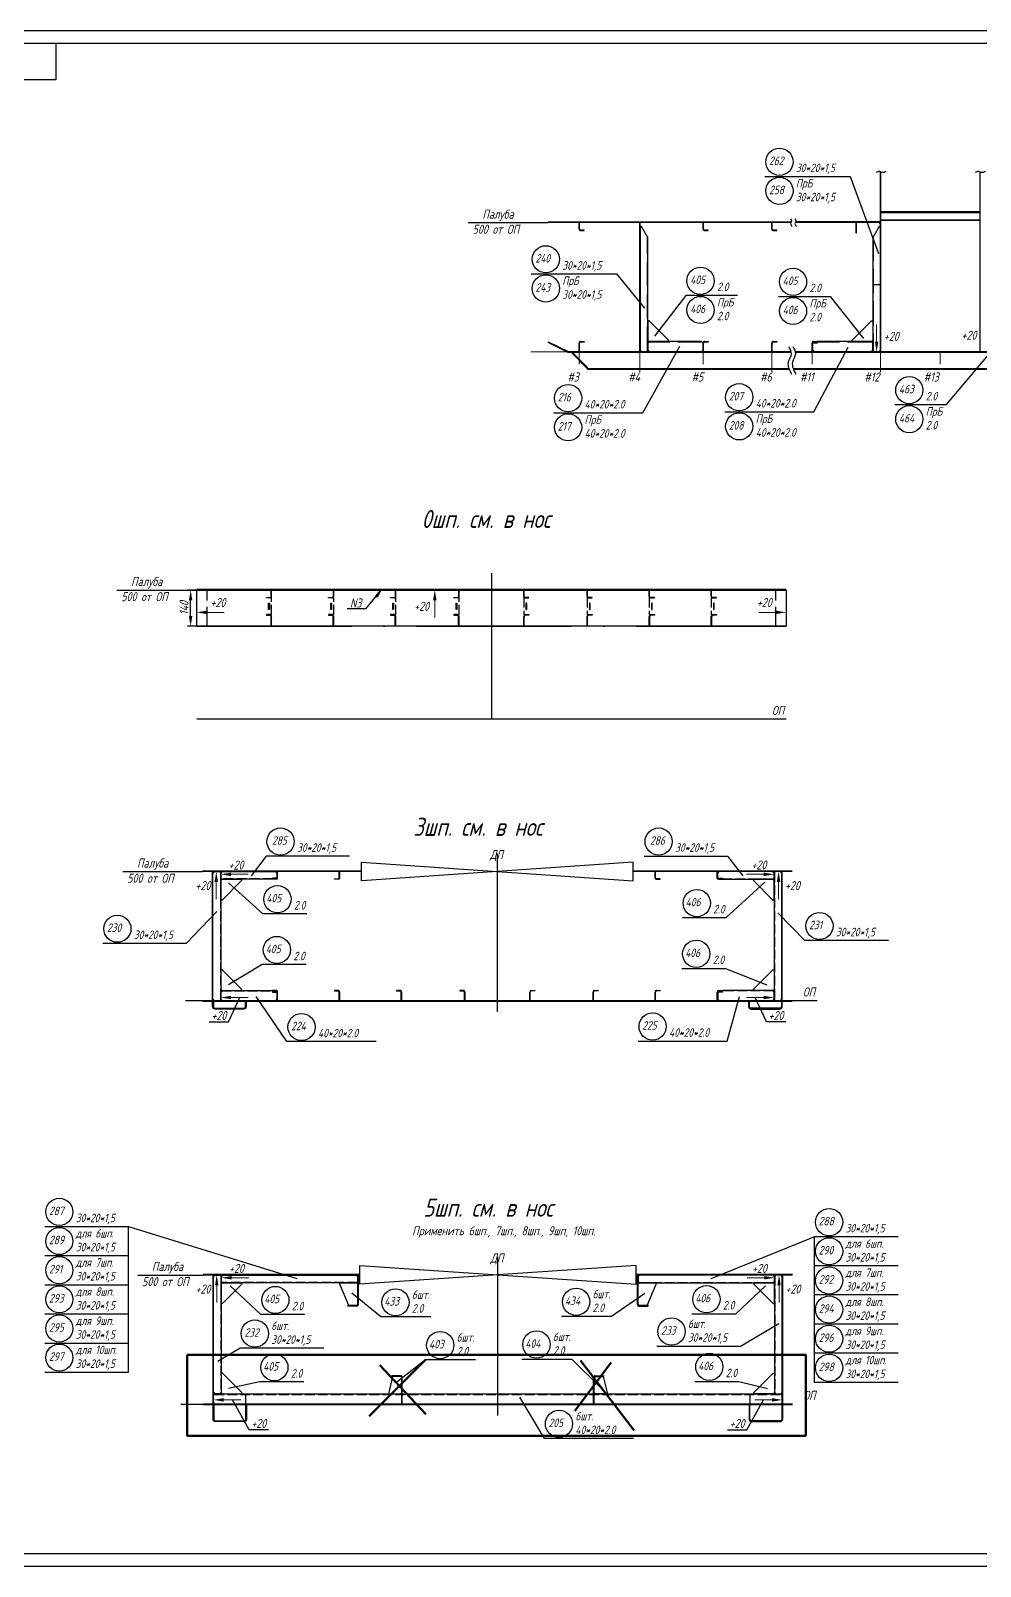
# Model space of a CAD drawing. Header units: millimetres. Extents: x 76485 to 135355, y 8208 to 18817.
# Drawn here: x 102518 to 106190, y 12764 to 18704 of the extents above; entities that cross this region are included whole.
import ezdxf
from ezdxf.enums import TextEntityAlignment as Align

# ---------------------------------------------------------------- set-up
doc = ezdxf.new("R2010")
doc.units = ezdxf.units.MM
doc.header["$PDSIZE"] = -1
for name, pattern in [('Dashed', [10, 7.5, -2.5]), ('Dashed_dotted', [34, 24, -5, 0, -5]), ('Short_dashed', [5, 3.75, -1.25])]:
    doc.linetypes.add(name, pattern=pattern)
doc.layers.add('-1', color=7, linetype='Continuous')
doc.styles.get("Standard").update_dxf_attribs({"font": 'ГОСТ тип А наклонный.ttf'})
doc.styles.add('ГОСТ', font='ГОСТ тип А.ttf', dxfattribs={"oblique": 15})
doc.dimstyles.new('dim10', dxfattribs={"dimscale": 0.4, "dimtxt": 87.5, "dimasz": 100, "dimexe": 30, "dimexo": 0, "dimgap": 20, "dimtad": 1, "dimdec": 0, "dimdsep": 46, "dimtxsty": 'Standard', "dimcen": 5, "dimadec": 0, "dimazin": 0, "dimtfac": 1, "dimtdec": 0, "dimtmove": 0, "dimatfit": 3, "dimfxl": 1, "dimtolj": 1, "dimtzin": 0, "dimarcsym": 0})
doc.dimstyles.get("Standard").update_dxf_attribs({"dimtxt": 0.18, "dimasz": 0.18, "dimexe": 0.18, "dimexo": 0.0625, "dimgap": 0.09, "dimtad": 0, "dimtih": 1, "dimtoh": 1, "dimdec": 4, "dimzin": 0, "dimdsep": 46, "dimtxsty": 'Standard', "dimcen": 0.09, "dimadec": 0, "dimazin": 0, "dimtfac": 1, "dimtdec": 4, "dimtofl": 0, "dimtmove": 0, "dimatfit": 3, "dimfxl": 1, "dimtolj": 1, "dimtzin": 0, "dimarcsym": 0})

# ---------------------------------------------------------------- blocks, each defined once
blk = doc.blocks.new('A$C128E1BCE')
at = {"linetype": 'Continuous', "lineweight": 9}
blk.add_line((40, 0), (106.5, 0), dxfattribs=at)
at = {"linetype": 'Continuous'}
blk.add_solid([(40, 6.7), (40, -6.7), (0, 0)], dxfattribs=at)
blk = doc.blocks.new('A$C65DE2539')
at = {"color": 7}
for points in [[(0, 0), (8410, 0), (8410, 5940), (0, 5940)], [(200, 50), (8360, 50), (8360, 5890), (200, 5890)]]:
    blk.add_lwpolyline(points, close=True, dxfattribs=at)
blk.add_lwpolyline([(900, 5890), (900, 5750), (200, 5750)], dxfattribs=at)
blk = doc.blocks.new('_weld')
at = {"color": 0, "linetype": 'ByBlock'}
for p, q in [((-1.5, 0), (-1.5, 0)), ((-1.5, -0.05), (-1.45, 0)), ((-1.5, -0.09), (-1.41, 0)), ((-1.5, -0.14), (-1.36, 0)), ((-1.5, -0.18), (-1.32, 0)), ((-1.5, -0.22), (-1.28, 0)), ((-1.5, -0.27), (-1.23, 0)), ((-1.43, -0.29), (-1.14, 0)), ((-1.37, -0.27), (-1.1, 0)), ((-1.31, -0.26), (-1.05, 0)), ((-1.26, -0.25), (-1.01, 0)), ((-1.2, -0.24), (-0.96, 0)), ((-1.14, -0.23), (-0.92, 0)), ((-1.09, -0.22), (-0.87, 0)), ((-1.03, -0.21), (-0.83, 0)), ((-0.92, -0.18), (-0.74, 0)), ((-0.86, -0.17), (-0.69, 0)), ((-0.81, -0.16), (-0.65, 0)), ((-0.67, -0.13), (-0.81, 0)), ((-0.63, -0.13), (-0.76, 0)), ((-0.75, -0.15), (-0.6, 0)), ((-0.7, -0.14), (-0.56, 0)), ((-0.64, -0.13), (-0.51, 0)), ((-0.58, -0.12), (-0.47, 0)), ((-0.53, -0.11), (-0.42, 0)), ((-0.41, -0.08), (-0.49, 0)), ((-0.37, -0.07), (-0.45, 0)), ((-0.33, -0.07), (-0.4, 0)), ((-0.36, -0.07), (-0.29, 0)), ((-0.3, -0.06), (-0.24, 0)), ((-0.25, -0.05), (-0.2, 0)), ((-0.19, -0.04), (-0.15, 0)), ((-0.15, -0.03), (-0.18, 0)), ((-0.13, -0.03), (-0.11, 0)), ((-0.11, -0.02), (-0.13, 0)), ((-0.07, -0.01), (-0.09, 0)), ((-0.08, -0.02), (-0.06, 0)), ((-0.04, -0.01), (-0.04, 0)), ((-0.02, 0), (-0.02, 0)), ((-1.27, -0.25), (-1.5, -0.02)), ((-1.31, -0.26), (-1.5, -0.07)), ((-1.34, -0.27), (-1.5, -0.11)), ((-1.38, -0.28), (-1.5, -0.16)), ((-1.42, -0.28), (-1.5, -0.2)), ((-1.46, -0.29), (-1.5, -0.25)), ((-1.49, -0.3), (-1.5, -0.29)), ((-1.48, -0.3), (-1.19, 0)), ((-1.23, -0.25), (-1.48, 0)), ((-1.2, -0.24), (-1.43, 0)), ((-1.16, -0.23), (-1.39, 0)), ((-1.12, -0.22), (-1.34, 0)), ((-1.08, -0.22), (-1.3, 0)), ((-1.05, -0.21), (-1.25, 0)), ((-1.01, -0.2), (-1.21, 0)), ((-0.97, -0.19), (-1.16, 0)), ((-0.93, -0.19), (-1.12, 0)), ((-0.9, -0.18), (-1.07, 0)), ((-0.86, -0.17), (-1.03, 0)), ((-0.82, -0.16), (-0.99, 0)), ((-0.98, -0.2), (-0.78, 0)), ((-0.78, -0.16), (-0.94, 0)), ((-0.75, -0.15), (-0.9, 0)), ((-0.71, -0.14), (-0.85, 0)), ((-0.6, -0.12), (-0.72, 0)), ((-0.56, -0.11), (-0.67, 0)), ((-0.52, -0.1), (-0.63, 0)), ((-0.48, -0.1), (-0.58, 0)), ((-0.45, -0.09), (-0.54, 0)), ((-0.47, -0.09), (-0.38, 0)), ((-0.42, -0.08), (-0.33, 0)), ((-0.3, -0.06), (-0.36, 0)), ((-0.26, -0.05), (-0.31, 0)), ((-0.22, -0.04), (-0.27, 0)), ((-0.18, -0.04), (-0.22, 0))]:
    blk.add_line(p, q, dxfattribs=at)
at = {"color": 0, "linetype": 'ByBlock', "flags": 128}
blk.add_lwpolyline([(-1.5, 0), (0, 0), (-1.5, -0.3)], close=True, dxfattribs=at)
blk = doc.blocks.new('*D158')
at = {"color": 0, "lineweight": -2}
for p, q in [((103159.7, 16540.8), (103124.3, 16540.8)), ((103136.3, 16440.8), (103136.3, 16500.8)), ((103159.7, 16400.8), (103124.3, 16400.8))]:
    blk.add_line(p, q, dxfattribs=at)
at = {"color": 0}
for points in [[(103143, 16500.8), (103129.6, 16500.8), (103136.3, 16540.8)], [(103129.6, 16440.8), (103143, 16440.8), (103136.3, 16400.8)]]:
    blk.add_solid(points, dxfattribs=at)
at = {"layer": 'Defpoints', "color": 0}
for p in [(103136.3, 16540.8), (103159.7, 16540.8), (103159.7, 16400.8)]:
    blk.add_point(p, dxfattribs=at)
at = {"color": 0, "ltscale": 0.4, "insert": (103110.8, 16470.8), "char_height": 35, "attachment_point": 5, "rotation": 90}
blk.add_mtext('\\A1;140', dxfattribs=at)

msp = doc.modelspace()

# ---------------------------------------------------------------- linework, layer by layer
at = {"layer": '-1', "color": 1, "lineweight": 0}
for p, q in [((104451.5, 17462), (105457.9, 17462)), ((104638.3, 17462), (104638.3, 17415.1)), ((104873.3, 17462), (104873.3, 17383.9)), ((105118.3, 17462), (105118.3, 17415.1)), ((105383.3, 17462), (105383.3, 17383.9)), ((105474.5, 17462), (107334.2, 17462)), ((105539.3, 17462), (105539.3, 17415.1)), ((105804.3, 17462), (105804.3, 17383.9)), ((106034.3, 17462), (106034.3, 17415.1))]:
    msp.add_line(p, q, dxfattribs=at)
at = {"color": 3, "ltscale": 25}
for p, q in [((105804.3, 17462), (105804.3, 18159.1)), ((105805.8, 17462), (105805.8, 18159.1)), ((106189.3, 17462), (106189.3, 18159.1)), ((105457.6, 17962), (104518.5, 17962)), ((104638.3, 17936.4), (104638.3, 17962)), ((104639.8, 17936.4), (104639.8, 17962)), ((104873.3, 17462), (104873.3, 17962)), ((104874.8, 17462), (104874.8, 17962)), ((104874.8, 17947), (104874.8, 17462)), ((105118.3, 17936.4), (105118.3, 17962)), ((105119.8, 17936.4), (105119.8, 17962)), ((105383.3, 17936.4), (105383.3, 17962)), ((105384.8, 17936.4), (105384.8, 17962)), ((105804.3, 17962), (105474.5, 17962)), ((105804.3, 17965), (105778.8, 17965)), ((105804.3, 17848), (105804.3, 17962)), ((105804.3, 17462), (105804.3, 17947)), ((104518.1, 17499.6), (104597.4, 17460.2)), ((104518.9, 17501.4), (104598.3, 17462)), ((104638.3, 17462), (104638.3, 17496)), ((104640.3, 17462), (104640.3, 17496)), ((104904.8, 17496), (104904.8, 17462)), ((105118.3, 17462), (105118.3, 17496)), ((105118.3, 17462), (105118.3, 17496)), ((105120.3, 17462), (105120.3, 17496)), ((105383.3, 17462), (105383.3, 17496)), ((105385.3, 17462), (105385.3, 17496)), ((105539.3, 17462), (105539.3, 17496)), ((105541.3, 17462), (105541.3, 17496)), ((105541.3, 17496), (105541.3, 17462)), ((105559.3, 17496), (105541.3, 17496)), ((105774.3, 17462), (105774.3, 17496)), ((105457.9, 17462), (104598.3, 17462)), ((105458.3, 17460), (104598.3, 17460)), ((104874.8, 17462), (104900.3, 17462)), ((104904.8, 17462), (105118.3, 17462)), ((107334.2, 17462), (105474.5, 17462)), ((107333.4, 17460), (105474.9, 17460)), ((105541.3, 17462), (105774.3, 17462)), ((105778.8, 17462), (105804.3, 17462)), ((105439.7, 16542.3), (103159.7, 16542.3)), ((103159.7, 16400.8), (103159.7, 16540.8)), ((103159.7, 16540.8), (105439.7, 16540.8)), ((105439.7, 16540.8), (103159.7, 16540.8)), ((105439.7, 16540.8), (105439.7, 16400.8)), ((105439.7, 16400.8), (103159.7, 16400.8))]:
    msp.add_line(p, q, dxfattribs=at)
at = {"color": 3, "linetype": 'Short_dashed', "ltscale": 25}
for p, q in [((104903.4, 17465), (104903.4, 17908.4)), ((105775.7, 17908.4), (105775.7, 17465)), ((105114.3, 17500), (104908.9, 17500)), ((105770.2, 17500), (105559.3, 17500))]:
    msp.add_line(p, q, dxfattribs=at)
at = {"color": 3, "linetype": 'Dashed_dotted', "ltscale": 25}
for p, q in [((105778.8, 17722), (105804.3, 17722)), ((105439.7, 16540.8), (103159.7, 16540.8)), ((103159.7, 16400.8), (105439.7, 16400.8))]:
    msp.add_line(p, q, dxfattribs=at)
at = {"color": 8, "linetype": 'Dashed_dotted', "ltscale": 25}
msp.add_line((104673.3, 17395), (104610.4, 17457.9), dxfattribs=at)
at = {"color": 8, "ltscale": 25}
for p, q in [((104670.4, 17397.9), (104610.4, 17457.9)), ((104610.4, 17457.9), (104670.3, 17398)), ((104610.4, 17457.9), (104670.3, 17398)), ((104672.5, 17400), (104612.6, 17460)), ((104670.3, 17398), (105449.7, 17398)), ((104670.3, 17395), (105450.9, 17395)), ((105466.3, 17398), (107304.6, 17398)), ((105467.5, 17395), (107306.2, 17395))]:
    msp.add_line(p, q, dxfattribs=at)
at = {"color": 1, "ltscale": 25}
for p, q in [((104299.7, 16606.2), (104299.7, 16040.8)), ((105439.7, 16040.8), (103159.7, 16040.8))]:
    msp.add_line(p, q, dxfattribs=at)
at = {"color": 6, "linetype": 'Dashed', "ltscale": 10}
for p, q in [((103199.7, 16400.8), (103199.7, 16540.8)), ((105399.7, 16400.8), (105399.7, 16540.8))]:
    msp.add_line(p, q, dxfattribs=at)
at = {"color": 5, "ltscale": 10}
for p, q in [((103448.2, 16515.2), (103448.2, 16540.8)), ((103449.7, 16515.2), (103449.7, 16540.8)), ((103688.2, 16515.2), (103688.2, 16540.8)), ((103689.7, 16515.2), (103689.7, 16540.8)), ((103928.2, 16515.2), (103928.2, 16540.8)), ((103929.7, 16515.2), (103929.7, 16540.8)), ((104173.2, 16515.2), (104173.2, 16540.8)), ((104174.7, 16515.2), (104174.7, 16540.8)), ((104424.7, 16515.2), (104424.7, 16540.8)), ((104426.2, 16515.2), (104426.2, 16540.8)), ((104669.7, 16515.2), (104669.7, 16540.8)), ((104671.2, 16515.2), (104671.2, 16540.8)), ((104909.7, 16515.2), (104909.7, 16540.8)), ((104911.2, 16515.2), (104911.2, 16540.8)), ((105149.7, 16515.2), (105149.7, 16540.8)), ((105151.2, 16515.2), (105151.2, 16540.8)), ((103447.7, 16400.8), (103447.7, 16438.8)), ((103449.7, 16400.8), (103449.7, 16438.8)), ((103687.7, 16400.8), (103687.7, 16438.8)), ((103689.7, 16400.8), (103689.7, 16438.8)), ((103927.7, 16400.8), (103927.7, 16438.8)), ((103929.7, 16400.8), (103929.7, 16438.8)), ((104172.7, 16400.8), (104172.7, 16438.8)), ((104174.7, 16400.8), (104174.7, 16438.8)), ((104424.7, 16400.8), (104424.7, 16438.8)), ((104426.7, 16400.8), (104426.7, 16438.8)), ((104669.7, 16400.8), (104669.7, 16438.8)), ((104671.7, 16400.8), (104671.7, 16438.8)), ((104909.7, 16400.8), (104909.7, 16438.8)), ((104911.7, 16400.8), (104911.7, 16438.8)), ((105149.7, 16400.8), (105149.7, 16438.8)), ((105151.7, 16400.8), (105151.7, 16438.8))]:
    msp.add_line(p, q, dxfattribs=at)
at = {"color": 2, "linetype": 'Dashed', "ltscale": 10}
for p, q in [((103438.1, 16465.6), (103438.1, 16490.6)), ((103438.1, 16490.6), (103441.3, 16490.6)), ((103441.3, 16465.6), (103438.1, 16465.6)), ((103441.3, 16490.6), (103441.3, 16465.6)), ((103678.1, 16465.6), (103678.1, 16490.6)), ((103678.1, 16490.6), (103681.3, 16490.6)), ((103681.3, 16465.6), (103678.1, 16465.6)), ((103681.3, 16490.6), (103681.3, 16465.6)), ((103918.1, 16465.6), (103918.1, 16490.6)), ((103918.1, 16490.6), (103921.3, 16490.6)), ((103921.3, 16465.6), (103918.1, 16465.6)), ((103921.3, 16490.6), (103921.3, 16465.6)), ((104163.1, 16465.6), (104163.1, 16490.6)), ((104163.1, 16490.6), (104166.3, 16490.6)), ((104166.3, 16465.6), (104163.1, 16465.6)), ((104166.3, 16490.6), (104166.3, 16465.6)), ((104436.3, 16490.6), (104433.2, 16490.6)), ((104433.2, 16490.6), (104433.2, 16465.6)), ((104433.2, 16465.6), (104436.3, 16465.6)), ((104436.3, 16465.6), (104436.3, 16490.6)), ((104681.3, 16490.6), (104678.2, 16490.6)), ((104678.2, 16490.6), (104678.2, 16465.6)), ((104678.2, 16465.6), (104681.3, 16465.6)), ((104681.3, 16465.6), (104681.3, 16490.6)), ((104921.3, 16490.6), (104918.2, 16490.6)), ((104918.2, 16490.6), (104918.2, 16465.6)), ((104918.2, 16465.6), (104921.3, 16465.6)), ((104921.3, 16465.6), (104921.3, 16490.6)), ((105161.3, 16490.6), (105158.2, 16490.6)), ((105158.2, 16490.6), (105158.2, 16465.6)), ((105158.2, 16465.6), (105161.3, 16465.6)), ((105161.3, 16465.6), (105161.3, 16490.6))]:
    msp.add_line(p, q, dxfattribs=at)
at = {"color": 2, "linetype": 'Dashed', "ltscale": 5}
for p, q in [((103449.7, 16445.4), (103449.7, 16510.8)), ((103689.7, 16445.4), (103689.7, 16510.8)), ((103929.7, 16445.4), (103929.7, 16510.8)), ((104174.7, 16445.4), (104174.7, 16510.8)), ((104424.7, 16510.8), (104424.7, 16445.4)), ((104669.7, 16510.8), (104669.7, 16445.4)), ((104909.7, 16510.8), (104909.7, 16445.4)), ((105149.7, 16510.8), (105149.7, 16445.4))]:
    msp.add_line(p, q, dxfattribs=at)
at = {"color": 1, "ltscale": 10}
for p, q in [((104322.7, 14908.5), (104322.7, 15521.7)), ((105559.4, 14951.7), (103116.3, 14951.7)), ((104324.5, 13347.9), (104324.5, 13961.1))]:
    msp.add_line(p, q, dxfattribs=at)
at = {"color": 3, "ltscale": 10}
for p, q in [((103797.7, 15453.2), (103182.7, 15453.2)), ((103797.7, 15451.7), (103182.7, 15451.7)), ((103221.2, 14951.7), (103221.2, 15451.7)), ((103222.7, 14951.7), (103222.7, 15451.7)), ((103222.7, 15451.7), (103248.2, 15451.7)), ((103222.7, 14951.7), (103222.7, 15451.7)), ((103252.7, 15451.7), (103471.2, 15451.7)), ((103252.7, 15426.2), (103252.7, 15451.7)), ((103471.2, 15426.2), (103471.2, 15451.7)), ((103471.2, 15451.7), (103471.2, 15426.2)), ((103472.7, 15426.2), (103472.7, 15451.7)), ((103711.2, 15426.2), (103711.2, 15451.7)), ((103712.7, 15426.2), (103712.7, 15451.7)), ((105462.7, 15453.2), (104847.7, 15453.2)), ((105462.7, 15451.7), (104847.7, 15451.7)), ((104932.7, 15426.2), (104932.7, 15451.7)), ((104934.2, 15426.2), (104934.2, 15451.7)), ((105172.7, 15426.2), (105172.7, 15451.7)), ((105174.2, 15426.2), (105174.2, 15451.7)), ((105392.7, 15451.7), (105174.2, 15451.7)), ((105174.2, 15451.7), (105174.2, 15426.2)), ((105392.7, 15426.2), (105392.7, 15451.7)), ((105422.7, 15451.7), (105397.2, 15451.7)), ((105422.7, 14951.7), (105422.7, 15451.7)), ((105422.7, 14951.7), (105422.7, 15451.7)), ((105424.2, 14951.7), (105424.2, 15451.7)), ((103471.2, 15426.2), (103452.7, 15426.2)), ((105174.2, 15426.2), (105192.7, 15426.2)), ((103252.7, 14951.7), (103252.7, 14985.7)), ((103452.7, 14985.7), (103470.7, 14985.7)), ((103470.7, 14951.7), (103470.7, 14985.8)), ((103470.7, 14985.7), (103470.7, 14951.7)), ((103472.7, 14951.7), (103472.7, 14985.8)), ((103710.7, 14951.7), (103710.7, 14985.8)), ((103712.7, 14951.7), (103712.7, 14985.8)), ((103950.7, 14951.7), (103950.7, 14985.8)), ((103952.7, 14951.7), (103952.7, 14985.8)), ((104195.7, 14951.7), (104195.7, 14985.8)), ((104197.7, 14951.7), (104197.7, 14985.8)), ((104447.7, 14951.7), (104447.7, 14985.8)), ((104449.7, 14951.7), (104449.7, 14985.8)), ((104692.7, 14951.7), (104692.7, 14985.8)), ((104694.7, 14951.7), (104694.7, 14985.8)), ((104932.7, 14951.7), (104932.7, 14985.8)), ((104934.7, 14951.7), (104934.7, 14985.8)), ((105172.7, 14951.7), (105172.7, 14985.8)), ((105174.7, 14951.7), (105174.7, 14985.8)), ((105192.7, 14985.7), (105174.7, 14985.7)), ((105174.7, 14985.7), (105174.7, 14951.7)), ((105392.7, 14951.7), (105392.7, 14985.7)), ((105462.7, 14951.7), (103182.7, 14951.7)), ((105462.7, 14949.7), (103182.7, 14949.7)), ((103248.2, 14951.7), (103222.7, 14951.7)), ((103470.7, 14951.7), (103252.7, 14951.7)), ((105174.7, 14951.7), (105392.7, 14951.7)), ((105397.2, 14951.7), (105422.7, 14951.7)), ((103790.2, 13892.6), (103184.5, 13892.6)), ((103790.2, 13891.1), (103184.5, 13891.1)), ((103223, 13391.1), (103223, 13891.1)), ((103224.5, 13891.1), (103250, 13891.1)), ((103224.5, 13431.1), (103224.5, 13891.1)), ((103224.5, 13391.1), (103224.5, 13891.1)), ((103254.5, 13891.1), (103782.5, 13891.1)), ((103254.5, 13865.6), (103254.5, 13891.1)), ((103782.5, 13891.1), (103782.5, 13865.6)), ((103783, 13777), (103783, 13891.1)), ((103785.1, 13777), (103785.1, 13891.1)), ((105464.5, 13892.6), (104858.9, 13892.6)), ((105464.5, 13891.1), (104858.9, 13891.1)), ((104864, 13777), (104864, 13891.1)), ((104866.1, 13777), (104866.1, 13891.1)), ((105394.5, 13891.1), (104866.6, 13891.1)), ((104866.6, 13891.1), (104866.6, 13865.6)), ((105394.5, 13865.6), (105394.5, 13891.1)), ((105424.5, 13891.1), (105399, 13891.1)), ((105424.5, 13431.1), (105424.5, 13891.1)), ((105424.5, 13391.1), (105424.5, 13891.1)), ((105426, 13391.1), (105426, 13891.1)), ((103952.5, 13391.1), (103952.5, 13495.2)), ((103954.5, 13391.1), (103954.5, 13495.2)), ((104694.5, 13391.1), (104694.5, 13495.2)), ((104696.5, 13391.1), (104696.5, 13495.2)), ((103250, 13431.1), (103224.5, 13431.1)), ((103224.5, 13391.1), (103224.5, 13425.1)), ((103349.5, 13391.1), (103349.5, 13425.1)), ((105299.5, 13425.1), (105299.5, 13391.1)), ((105399, 13431.1), (105424.5, 13431.1)), ((105424.5, 13425.1), (105424.5, 13391.1)), ((105464.5, 13391.1), (103184.5, 13391.1)), ((105464.5, 13389.1), (103184.5, 13389.1)), ((105424.5, 13391.1), (103224.5, 13391.1))]:
    msp.add_line(p, q, dxfattribs=at)
at = {"color": 3, "linetype": 'Short_dashed', "ltscale": 10}
for p, q in [((103251.3, 15448.7), (103251.3, 14954.8)), ((105394.2, 15448.7), (105394.2, 14954.8)), ((103452.7, 15423.2), (103255.8, 15423.2)), ((105192.7, 15423.2), (105389.7, 15423.2)), ((103256.8, 14989.8), (103452.7, 14989.8)), ((105388.6, 14989.8), (105192.7, 14989.8)), ((103253.1, 13888.1), (103253.1, 13434.2)), ((103779.4, 13862.6), (103257.6, 13862.6)), ((104869.7, 13862.6), (105391.5, 13862.6)), ((105396, 13888.1), (105396, 13434.2))]:
    msp.add_line(p, q, dxfattribs=at)
at = {"color": 2, "lineweight": 100, "ltscale": 100}
for p, q in [((103826.8, 13344.8), (104045.1, 13563.5)), ((104622.3, 13366.3), (104763, 13552.6)), ((104644.4, 13560.4), (104851.6, 13289.4)), ((103867.7, 13542), (104045.7, 13352.6))]:
    msp.add_line(p, q, dxfattribs=at)
at = {"color": 1, "linetype": 'Short_dashed', "ltscale": 10}
msp.add_line((103228.6, 13429.2), (105420.5, 13429.2), dxfattribs=at)
at = {"color": 1, "linetype": 'Dashed_dotted', "ltscale": 25}
msp.add_line((103097.9, 13391.1), (105562.9, 13391.1), dxfattribs=at)
at = {"color": 1, "ltscale": 25}
for points in [[(105357, 18140.9), (105687, 18140.9), (105796.8, 17842.3)], [(105709.3, 17962), (105709.3, 17922), (105711.3, 17922), (105711.3, 17962)], [(104453.7, 17763.7), (104783.7, 17763.7), (104891.9, 17631)], [(105251.6, 17680.4), (105051.8, 17680.4), (104930.1, 17522.6)], [(105409.5, 17676.6), (105609.3, 17676.6), (105739, 17514.3)], [(104539.7, 17226.5), (104884.8, 17226.5), (105028.5, 17483.6)], [(105124.3, 17502), (105138.3, 17502), (105138.3, 17500), (105124.3, 17500)], [(105201.6, 17230.3), (105546.7, 17230.3), (105679, 17480.2)], [(105389.3, 17502), (105403.3, 17502), (105403.3, 17500), (105389.3, 17500)], [(105545.3, 17502), (105559.2, 17502), (105559.2, 17500), (105545.3, 17500)], [(105859.1, 17257.9), (106058.9, 17257.9), (106243.4, 17476.7)], [(102796.7, 15174.2), (103119.9, 15174.2), (103237.2, 15296.8)], [(102572.3, 14078.8), (102895.5, 14078.8), (103546.7, 13878.1)], [(102572.3, 13966.1), (102895.5, 13966.1), (102895.5, 14078.8)], [(105872.1, 14039.3), (105548.9, 14039.3), (105147.5, 13876.9)], [(105872.1, 13926.5), (105548.9, 13926.5), (105548.9, 14039.3)], [(102572.3, 13853.4), (102895.5, 13853.4), (102895.5, 13966.1)], [(105872.1, 13813.8), (105548.9, 13813.8), (105548.9, 13926.5)], [(102572.3, 13740.7), (102895.5, 13740.7), (102895.5, 13853.4)], [(105872.1, 13701.1), (105548.9, 13701.1), (105548.9, 13813.8)], [(102572.3, 13628), (102895.5, 13628), (102895.5, 13740.7)], [(105872.1, 13588.4), (105548.9, 13588.4), (105548.9, 13701.1)], [(102572.3, 13515.2), (102895.5, 13515.2), (102895.5, 13628)], [(105872.1, 13475.7), (105548.9, 13475.7), (105548.9, 13588.4)]]:
    msp.add_lwpolyline(points, dxfattribs=at)
at = {"color": 3, "ltscale": 25}
for points in [[(106189.3, 18003.2), (105805.3, 18003.2), (105805.3, 18001), (106189.3, 18001)], [(105458.3, 17963.5), (104518.5, 17963.5)], [(104900.3, 17911.5), (104879.8, 17947), (104874.8, 17947)], [(105804.3, 17965), (105475.7, 17965)], [(105804.3, 17947), (105799.3, 17947), (105778.8, 17911.5)], [(106189.3, 17970.7), (105805.3, 17970.7), (105805.3, 17972.9), (106189.3, 17972.9)], [(104642.8, 17931.9), (104658.3, 17931.9), (104658.3, 17933.4), (104642.8, 17933.4)], [(104900.3, 17462), (104904.9, 17466.5), (104904.9, 17906.9), (104900.3, 17911.5)], [(105122.8, 17931.9), (105138.3, 17931.9), (105138.3, 17933.4), (105122.8, 17933.4)], [(105387.8, 17931.9), (105403.3, 17931.9), (105403.3, 17933.4), (105387.8, 17933.4)], [(105778.8, 17911.5), (105774.2, 17906.9), (105774.2, 17466.5), (105778.8, 17462)], [(104644.3, 17502), (104658.3, 17502), (104658.3, 17500), (104644.3, 17500)], [(105118.3, 17496), (105112.3, 17502), (104910.9, 17502), (104904.8, 17496)], [(105774.3, 17496), (105768.2, 17502), (105559.3, 17502), (105559.3, 17496)]]:
    msp.add_lwpolyline(points, dxfattribs=at)
for points in [[(104210.1, 17962), (104518.5, 17962)], [(102851.3, 16540.8), (103159.7, 16540.8)], [(102874.3, 15451.7), (103182.7, 15451.7)], [(103208, 14870.2), (103282.8, 14870.2), (103326, 14964.5)], [(105437.5, 14870.2), (105362.7, 14870.2), (105319.4, 14964.5)], [(102931.8, 13891.1), (103184.5, 13891.1)], [(103436.9, 13292.3), (103362.1, 13292.3), (103297.8, 13408.1)], [(105212.2, 13292.3), (105287, 13292.3), (105351.3, 13408.1)]]:
    msp.add_lwpolyline(points)
at = {"color": 2, "ltscale": 25}
for points in [[(104909.8, 17502), (104984.8, 17502), (104984.8, 17507), (104909.8, 17582), (104904.8, 17582), (104904.8, 17507), (104909.8, 17502)], [(105769.3, 17502), (105694.3, 17502), (105694.3, 17507), (105769.3, 17582), (105774.3, 17582), (105774.3, 17507), (105769.3, 17502)]]:
    msp.add_lwpolyline(points, dxfattribs=at)
at = {"color": 5, "ltscale": 10}
for points in [[(103445.2, 16510.7), (103429.8, 16510.7), (103429.8, 16512.2), (103445.2, 16512.2)], [(103685.2, 16510.7), (103669.8, 16510.7), (103669.8, 16512.2), (103685.2, 16512.2)], [(103925.2, 16510.7), (103909.8, 16510.7), (103909.8, 16512.2), (103925.2, 16512.2)], [(104170.2, 16510.7), (104154.8, 16510.7), (104154.8, 16512.2), (104170.2, 16512.2)], [(104429.2, 16510.7), (104444.7, 16510.7), (104444.7, 16512.2), (104429.2, 16512.2)], [(104674.2, 16510.7), (104689.7, 16510.7), (104689.7, 16512.2), (104674.2, 16512.2)], [(104914.2, 16510.7), (104929.7, 16510.7), (104929.7, 16512.2), (104914.2, 16512.2)], [(105154.2, 16510.7), (105169.7, 16510.7), (105169.7, 16512.2), (105154.2, 16512.2)], [(103443.7, 16445.5), (103429.8, 16445.5), (103429.8, 16443.3), (103443.7, 16443.3)], [(103683.7, 16445.5), (103669.8, 16445.5), (103669.8, 16443.3), (103683.7, 16443.3)], [(103923.7, 16445.5), (103909.8, 16445.5), (103909.8, 16443.3), (103923.7, 16443.3)], [(104168.7, 16445.5), (104154.8, 16445.5), (104154.8, 16443.3), (104168.7, 16443.3)], [(104430.7, 16445.5), (104444.6, 16445.5), (104444.6, 16443.3), (104430.7, 16443.3)], [(104675.7, 16445.5), (104689.6, 16445.5), (104689.6, 16443.3), (104675.7, 16443.3)], [(104915.7, 16445.5), (104929.6, 16445.5), (104929.6, 16443.3), (104915.7, 16443.3)], [(105155.7, 16445.5), (105169.6, 16445.5), (105169.6, 16443.3), (105155.7, 16443.3)]]:
    msp.add_lwpolyline(points, dxfattribs=at)
at = {"linetype": 'Continuous'}
msp.add_lwpolyline([(103812.9, 16468), (103741.3, 16468)], dxfattribs=at)
at = {"color": 1, "ltscale": 10}
for points in [[(103751.1, 15511.5), (103427.9, 15511.5), (103370.1, 15435.7)], [(104889.8, 15511.5), (105213, 15511.5), (105271.3, 15435.7)], [(103585.7, 15288.3), (103415.6, 15288.3), (103282.2, 15408)], [(104937.2, 15421.7), (104952.7, 15421.7), (104952.7, 15423.2), (104937.2, 15423.2)], [(105037.3, 15273.4), (105207.4, 15273.4), (105357.4, 15410.3)], [(105177.2, 15421.7), (105192.7, 15421.7), (105192.7, 15423.2), (105177.2, 15423.2)], [(105834.9, 15184.9), (105511.6, 15184.9), (105407.7, 15291.5)], [(103583.7, 15092.1), (103413.6, 15092.1), (103282.2, 15014)], [(105035.3, 15077.3), (105205.4, 15077.3), (105365.1, 15013.2)], [(103466.7, 14991.8), (103452.8, 14991.8), (103452.8, 14989.8), (103466.7, 14989.8)], [(103706.7, 14991.8), (103692.8, 14991.8), (103692.8, 14989.8), (103706.7, 14989.8)], [(103946.7, 14991.8), (103932.8, 14991.8), (103932.8, 14989.8), (103946.7, 14989.8)], [(104191.7, 14991.8), (104177.8, 14991.8), (104177.8, 14989.8), (104191.7, 14989.8)], [(104453.7, 14991.8), (104467.6, 14991.8), (104467.6, 14989.8), (104453.7, 14989.8)], [(104698.7, 14991.8), (104712.6, 14991.8), (104712.6, 14989.8), (104698.7, 14989.8)], [(104938.7, 14991.8), (104952.6, 14991.8), (104952.6, 14989.8), (104938.7, 14989.8)], [(105178.7, 14991.8), (105192.6, 14991.8), (105192.6, 14989.8), (105178.7, 14989.8)], [(103854.1, 14794), (103509, 14794), (103389.8, 14967.9)], [(104866.5, 14796.1), (105211.6, 14796.1), (105259, 14968)], [(103577.7, 13738.1), (103407.6, 13738.1), (103289.8, 13849.6)], [(105074.6, 13741.2), (105244.7, 13741.2), (105359.3, 13849.6)], [(104064.7, 13729), (103872, 13729), (103759.1, 13821.2)], [(104570.6, 13731.3), (104763.4, 13731.3), (104892.5, 13820.5)], [(104939.6, 13616.2), (105262.8, 13616.2), (105411.4, 13703.9)], [(103651.4, 13608.3), (103328.2, 13608.3), (103241.2, 13556.9)], [(104237.9, 13563.5), (104045.1, 13563.5), (103933.4, 13476.8)], [(104417.4, 13565.9), (104610.1, 13565.9), (104720.4, 13457.8)], [(103224.5, 13425.1), (103230.6, 13431.2), (105418.5, 13431.2), (105424.5, 13425.1)], [(103573.9, 13477.5), (103403.8, 13477.5), (103282.2, 13452.6)], [(105085.9, 13479.3), (105256, 13479.3), (105366.9, 13452.6)], [(104849.4, 13259), (104504.3, 13259), (104409.5, 13418.5)]]:
    msp.add_lwpolyline(points, dxfattribs=at)
at = {"color": 3, "ltscale": 10}
for points in [[(103248.2, 15451.7), (103252.8, 15447.2), (103252.8, 14956.3), (103248.2, 14951.7)], [(105397.2, 15451.7), (105392.7, 15447.2), (105392.7, 14956.3), (105397.2, 14951.7)], [(103452.7, 15426.2), (103452.7, 15421.7), (103257.3, 15421.7), (103252.7, 15426.2)], [(103468.2, 15421.7), (103452.8, 15421.7), (103452.8, 15423.2), (103468.2, 15423.2)], [(103708.2, 15421.7), (103692.8, 15421.7), (103692.8, 15423.2), (103708.2, 15423.2)], [(105192.7, 15426.2), (105192.7, 15421.7), (105388.2, 15421.7), (105392.7, 15426.2)], [(103252.7, 14985.7), (103258.8, 14991.8), (103452.7, 14991.8), (103452.7, 14985.7)], [(105392.7, 14985.7), (105386.6, 14991.8), (105192.7, 14991.8), (105192.7, 14985.7)], [(103250, 13891.1), (103254.6, 13886.6), (103254.6, 13435.7), (103250, 13431.1)], [(103782.5, 13865.6), (103777.9, 13861.1), (103259.1, 13861.1), (103254.5, 13865.6)], [(104866.6, 13865.6), (104871.2, 13861.1), (105390, 13861.1), (105394.5, 13865.6)], [(105399, 13891.1), (105394.5, 13886.6), (105394.5, 13435.7), (105399, 13431.1)], [(103778.9, 13771), (103743.7, 13771), (103743.7, 13773), (103778.9, 13773)], [(104870.2, 13771), (104905.4, 13771), (104905.4, 13773), (104870.2, 13773)], [(103948.5, 13501.2), (103914.6, 13501.2), (103914.6, 13499.2), (103948.5, 13499.2)], [(104700.5, 13501.2), (104734.5, 13501.2), (104734.5, 13499.2), (104700.5, 13499.2)]]:
    msp.add_lwpolyline(points, dxfattribs=at)
for points in [[(104847.7, 15416.3), (104847.7, 15488.6), (103797.7, 15416.3), (103797.7, 15488.6)], [(104858.9, 13855.7), (104858.9, 13928), (103790.2, 13855.7), (103790.2, 13928)]]:
    msp.add_lwpolyline(points, close=True)
at = {"color": 2, "ltscale": 10}
for points in [[(103257.7, 15421.7), (103332.7, 15421.7), (103332.7, 15416.7), (103257.7, 15341.7), (103252.7, 15341.7), (103252.7, 15416.7), (103257.7, 15421.7)], [(105387.7, 15421.7), (105312.7, 15421.7), (105312.7, 15416.7), (105387.7, 15341.7), (105392.7, 15341.7), (105392.7, 15416.7), (105387.7, 15421.7)], [(103257.7, 14991.7), (103332.7, 14991.7), (103332.7, 14996.7), (103257.7, 15071.7), (103252.7, 15071.7), (103252.7, 14996.7), (103257.7, 14991.7)], [(105387.7, 14991.7), (105312.7, 14991.7), (105312.7, 14996.7), (105387.7, 15071.7), (105392.7, 15071.7), (105392.7, 14996.7), (105387.7, 14991.7)], [(103259.5, 13861.1), (103334.5, 13861.1), (103334.5, 13856.1), (103259.5, 13781.1), (103254.5, 13781.1), (103254.5, 13856.1), (103259.5, 13861.1)], [(103782.9, 13856.1), (103782.9, 13778.1), (103777.9, 13773.1), (103747.9, 13773.1), (103712.9, 13856.1), (103712.9, 13861.1), (103777.9, 13861.1), (103782.9, 13856.1)], [(104866.2, 13856.1), (104866.2, 13778.1), (104871.2, 13773.1), (104901.2, 13773.1), (104936.2, 13856.1), (104936.2, 13861.1), (104871.2, 13861.1), (104866.2, 13856.1)], [(105389.5, 13861.1), (105314.5, 13861.1), (105314.5, 13856.1), (105389.5, 13781.1), (105394.5, 13781.1), (105394.5, 13856.1), (105389.5, 13861.1)], [(103259.5, 13431.1), (103334.5, 13431.1), (103334.5, 13436.1), (103259.5, 13511.1), (103254.5, 13511.1), (103254.5, 13436.1), (103259.5, 13431.1)], [(103952.5, 13436.1), (103952.5, 13494.1), (103947.5, 13499.1), (103917.5, 13499.1), (103902.5, 13436.1), (103902.5, 13431.1), (103947.5, 13431.1), (103952.5, 13436.1)], [(104696.5, 13436.1), (104696.5, 13494.1), (104701.5, 13499.1), (104731.5, 13499.1), (104746.5, 13436.1), (104746.5, 13431.1), (104701.5, 13431.1), (104696.5, 13436.1)], [(105389.5, 13431.1), (105314.5, 13431.1), (105314.5, 13436.1), (105389.5, 13511.1), (105394.5, 13511.1), (105394.5, 13436.1), (105389.5, 13431.1)]]:
    msp.add_lwpolyline(points, dxfattribs=at)
at = {"color": 8, "ltscale": 10}
for points in [[(103224.2, 14949.7), (103224.2, 14929.7, 0.414214), (103231.2, 14922.7), (103341.2, 14922.7, 0.414214), (103348.2, 14929.7), (103348.2, 14949.7), (103351.2, 14949.7), (103351.2, 14929.7, -0.414214), (103341.2, 14919.7), (103231.2, 14919.7, -0.414214), (103221.2, 14929.7), (103221.2, 14949.7)], [(105421.2, 14949.7), (105421.2, 14929.7, -0.414214), (105414.2, 14922.7), (105304.2, 14922.7, -0.414214), (105297.2, 14929.7), (105297.2, 14949.7), (105294.2, 14949.7), (105294.2, 14929.7, 0.414214), (105304.2, 14919.7), (105414.2, 14919.7, 0.414214), (105424.2, 14929.7), (105424.2, 14949.7)], [(103226, 13389.1), (103226, 13334.1, 0.414214), (103233, 13327.1), (103343, 13327.1, 0.414214), (103350, 13334.1), (103350, 13389.1), (103353, 13389.1), (103353, 13334.1, -0.414214), (103343, 13324.1), (103233, 13324.1, -0.414214), (103223, 13334.1), (103223, 13389.1)], [(105423, 13389.1), (105423, 13334.1, -0.414214), (105416, 13327.1), (105306, 13327.1, -0.414214), (105299, 13334.1), (105299, 13389.1), (105296, 13389.1), (105296, 13334.1, 0.414214), (105306, 13324.1), (105416, 13324.1, 0.414214), (105426, 13334.1), (105426, 13389.1)]]:
    msp.add_lwpolyline(points, format="xyb", close=True, dxfattribs=at)
at = {"color": 2, "lineweight": 100, "ltscale": 100}
msp.add_lwpolyline([(103122.5, 13582.6), (105515.3, 13582.6), (105515.3, 13269.6), (103122.5, 13269.6)], close=True, dxfattribs=at)
at = {"color": 1, "ltscale": 25}
for centre in [(105413.3, 18197.3), (105413.3, 18084.6), (104510, 17820.1), (105108.2, 17736.8), (105465.9, 17733), (104510, 17707.3), (105108.2, 17624.1), (105465.9, 17620.2), (105915.5, 17314.2), (104596, 17282.9), (105258, 17286.7), (105258, 17173.9), (105915.5, 17201.5), (104596, 17170.2), (102853, 15230.6), (102628.6, 14135.2), (105605.3, 14095.6), (102628.6, 14022.5), (105605.3, 13982.9), (102628.6, 13909.8), (105605.3, 13870.2), (102628.6, 13797), (105605.3, 13757.5), (102628.6, 13684.3), (105605.3, 13644.7), (102628.6, 13571.6), (105605.3, 13532)]:
    msp.add_circle(centre, 52.6, dxfattribs=at)
at = {"color": 1, "ltscale": 10}
for centre in [(103484.2, 15567.9), (104946.2, 15567.9), (103472, 15344.6), (105093.6, 15329.8), (105568, 15241.2), (103470, 15148.5), (105091.7, 15133.6), (103565.3, 14850.3), (104922.9, 14852.4), (103464, 13794.5), (104627, 13787.7), (105131, 13797.5), (103928.3, 13785.4), (104996, 13672.6), (103384.6, 13664.7), (104101.5, 13619.9), (104473.8, 13622.3), (103460.2, 13533.9), (105142.2, 13535.7), (104560.7, 13315.4)]:
    msp.add_circle(centre, 52.6, dxfattribs=at)
at = {"color": 3, "ltscale": 25}
for centre, radius, start, end in [((105804.4, 17961.9), 4.92, 179.01956, 269.00644), ((104642.8, 17936.4), 4.5, 180.01494, 270.00449), ((104642.8, 17936.4), 3, 179.99835, 270.00165), ((105122.8, 17936.4), 4.5, 179.98177, 269.99881), ((105122.8, 17936.4), 3, 179.99835, 270.00165), ((105387.8, 17936.4), 4.5, 179.98177, 269.99881), ((105387.8, 17936.4), 3, 179.99835, 270.00165), ((104644.3, 17496), 6, 89.99835, 180.00165), ((104644.3, 17496), 4, 90.00574, 180.02705), ((104874.8, 17462), 5, 359.98755, 89.99496), ((104904.8, 17462), 5, 359.98755, 89.99496), ((105118.3, 17462), 5, 89.99992, 179.9826), ((105124.3, 17496), 6, 89.99835, 180.00165), ((105124.3, 17496), 4, 89.99933, 179.98975), ((105389.3, 17496), 6, 89.99835, 180.00165), ((105389.3, 17496), 4, 89.99933, 179.98975), ((105545.3, 17496), 6, 89.99835, 180.00165), ((105545.3, 17496), 4, 89.99933, 179.98975), ((105541.3, 17462), 5, 0.01739, 90.00008), ((105774.3, 17462), 5, 89.99992, 179.9826), ((105804.3, 17462), 5, 90.00504, 180.01245)]:
    msp.add_arc(centre, radius, start, end, dxfattribs=at)
at = {"color": 5, "ltscale": 10}
for centre, radius, start, end in [((103445.2, 16515.2), 4.5, 269.99835, 0.00164), ((103445.2, 16515.2), 3, 269.99835, 0.00165), ((103685.2, 16515.2), 4.5, 269.99835, 0.00164), ((103685.2, 16515.2), 3, 269.99835, 0.00165), ((103925.2, 16515.2), 4.5, 269.99835, 0.00164), ((103925.2, 16515.2), 3, 269.99835, 0.00165), ((104170.2, 16515.2), 4.5, 269.99835, 0.00164), ((104170.2, 16515.2), 3, 269.99835, 0.00165), ((104429.2, 16515.2), 4.5, 179.99835, 270.00165), ((104429.2, 16515.2), 3, 179.99835, 270.00165), ((104674.2, 16515.2), 4.5, 179.99835, 270.00165), ((104674.2, 16515.2), 3, 179.99835, 270.00165), ((104914.2, 16515.2), 4.5, 179.99835, 270.00165), ((104914.2, 16515.2), 3, 179.99835, 270.00165), ((105154.2, 16515.2), 4.5, 179.99835, 270.00165), ((105154.2, 16515.2), 3, 179.99835, 270.00165), ((103443.1, 16438.9), 6.63, 359.15463, 84.54519), ((103443.3, 16438.9), 4.42, 359.1492, 84.54662), ((103683.1, 16438.9), 6.63, 359.15463, 84.54519), ((103683.3, 16438.9), 4.42, 359.16669, 84.55088), ((103923.1, 16438.9), 6.63, 359.15463, 84.54519), ((103923.3, 16438.9), 4.42, 359.1492, 84.54662), ((104168.1, 16438.9), 6.63, 359.15463, 84.54519), ((104168.3, 16438.9), 4.42, 359.1492, 84.54662), ((104431.3, 16438.9), 6.63, 95.45481, 180.84537), ((104431.1, 16438.9), 4.42, 95.45338, 180.85078), ((104676.3, 16438.9), 6.63, 95.45481, 180.84537), ((104676.1, 16438.9), 4.42, 95.45338, 180.85078), ((104916.3, 16438.9), 6.63, 95.45481, 180.84537), ((104916.1, 16438.9), 4.42, 95.44912, 180.83333), ((105156.3, 16438.9), 6.63, 95.45481, 180.84537), ((105156.1, 16438.9), 4.42, 95.45338, 180.85078)]:
    msp.add_arc(centre, radius, start, end, dxfattribs=at)
at = {"color": 3, "ltscale": 10}
for centre, radius, start, end in [((103222.7, 15451.7), 5, 269.99875, 359.99689), ((103252.7, 15451.7), 5, 269.99875, 359.99689), ((103471.2, 15451.7), 5, 180.00311, 270.00125), ((105174.2, 15451.7), 5, 269.99875, 359.99689), ((105392.7, 15451.7), 5, 180.00311, 270.00125), ((105422.7, 15451.7), 5, 180.00311, 270.00125), ((103468.2, 15426.2), 4.5, 270.0025, 0.00236), ((103468.2, 15426.2), 3, 270.00458, 0.00271), ((103708.2, 15426.2), 4.5, 270.0025, 0.00236), ((103708.2, 15426.2), 3, 270.00458, 0.00271), ((104937.2, 15426.2), 4.5, 179.99765, 269.9975), ((104937.2, 15426.2), 3, 179.99728, 269.99542), ((105177.2, 15426.2), 4.5, 179.99765, 269.9975), ((105177.2, 15426.2), 3, 179.99728, 269.99542), ((103466.7, 14985.8), 6, 359.99835, 90.00165), ((103466.7, 14985.8), 4, 0.01106, 90.00533), ((103706.7, 14985.8), 6, 359.99835, 90.00165), ((103706.7, 14985.8), 4, 359.9924, 90.00214), ((103946.7, 14985.8), 6, 359.99835, 90.00165), ((103946.7, 14985.8), 4, 359.9924, 90.00214), ((104191.7, 14985.8), 6, 359.99835, 90.00165), ((104191.7, 14985.8), 4, 0.01106, 90.00533), ((104453.7, 14985.8), 6, 89.99622, 179.98921), ((104453.7, 14985.8), 4, 89.99467, 179.98894), ((104698.7, 14985.8), 6, 89.99835, 180.00165), ((104698.7, 14985.8), 4, 89.99467, 179.98894), ((104938.7, 14985.8), 6, 89.99835, 180.00165), ((104938.7, 14985.8), 4, 89.99786, 180.0076), ((105178.7, 14985.8), 6, 89.99622, 179.98921), ((105178.7, 14985.8), 4, 89.99467, 179.98894), ((103222.7, 14951.7), 5, 0.00311, 90.00126), ((103252.7, 14951.7), 5, 0.00311, 90.00126), ((103470.7, 14951.7), 5, 89.99874, 179.99689), ((105174.7, 14951.7), 5, 0.00311, 90.00126), ((105392.7, 14951.7), 5, 89.99874, 179.99689), ((105422.7, 14951.7), 5, 89.99874, 179.99689), ((103224.5, 13891.1), 5, 269.99875, 359.99689), ((103254.5, 13891.1), 5, 269.99875, 359.99689), ((103782.5, 13891.1), 5, 180.00311, 270.00125), ((104866.6, 13891.1), 5, 269.99875, 359.99689), ((105394.5, 13891.1), 5, 180.00311, 270.00125), ((105424.5, 13891.1), 5, 180.00311, 270.00125), ((103778.9, 13777.2), 6.18, 269.71634, 358.29538), ((103778.9, 13777.2), 4.12, 269.71786, 358.29568), ((104870.2, 13777.2), 6.18, 181.70461, 270.28366), ((104870.2, 13777.2), 4.12, 181.70432, 270.28214), ((103948.5, 13495.2), 6, 359.99783, 89.99854), ((103948.5, 13495.2), 4, 359.99161, 89.99747), ((104700.5, 13495.2), 6, 90.00146, 180.00218), ((104700.5, 13495.2), 4, 90.00253, 180.00839), ((103224.5, 13431.1), 5, 0.00279, 89.99939), ((105424.5, 13431.1), 5, 90.00061, 179.99721), ((103224.5, 13391.1), 5, 0.00311, 90.00126), ((105424.5, 13391.1), 5, 89.99874, 179.99689)]:
    msp.add_arc(centre, radius, start, end, dxfattribs=at)
for points in [[(105788.3, 18156.8), (105799.8, 18161.1), (105811.7, 18156.8), (105826, 18161.3)], [(106171.9, 18156.8), (106183.4, 18161.1), (106195.4, 18156.8), (106209.7, 18161.3)], [(105456.2, 17976.2), (105459.8, 17969.1), (105456.6, 17958.2), (105461.9, 17947.3)], [(105473, 17976.2), (105476.6, 17969.1), (105473.4, 17958.2), (105478.8, 17947.3)], [(105448.7, 17482.5), (105458.6, 17454.4), (105447.2, 17422.1), (105460.4, 17375.4)], [(105465.3, 17482.5), (105475.2, 17454.4), (105463.8, 17422.1), (105477, 17375.4)]]:
    msp.add_spline(points, degree=3)

# ---------------------------------------------------------------- block references
msp.add_blockref('A$C65DE2539', (101715.3, 12764.4))
for p, rotation in [((105789.1, 17461.9), 90), ((104080.5, 16540.8), 269.9999999999964), ((105439.7, 16454.4), 180), ((105392.7, 15441.1), 180), ((105410, 15451.7), 269.9999999999964), ((105392.7, 14964.5), 180), ((105394.5, 13880.5), 180), ((105411.8, 13891.1), 269.9999999999964), ((105424.5, 13408.1), 180)]:
    msp.add_blockref('A$C128E1BCE', p, dxfattribs=dict(rotation=rotation))
at = {"xscale": -1}
for p, rotation in [((103159.7, 16454.4), 180), ((103235.5, 15451.7), 90.00000000000361), ((103252.7, 15441.1), 180), ((103252.7, 14964.5), 180), ((103237.3, 13891.1), 90.00000000000361), ((103254.5, 13880.5), 180), ((103224.5, 13408.1), 180)]:
    msp.add_blockref('A$C128E1BCE', p, dxfattribs=dict(at, rotation=rotation))

# ---------------------------------------------------------------- texts
at = {"layer": '-1', "color": 1, "lineweight": 0, "style": 'ГОСТ', "oblique": 15}
for s, p in [('#3', (104592.6, 17347.3)), ('#4', (104827.8, 17347.3)), ('#5', (105072.8, 17347.3)), ('#6', (105337.8, 17347.3)), ('#11', (105492.2, 17347.3)), ('#12', (105740.7, 17347.3)), ('#13', (105970.7, 17347.3))]:
    msp.add_text(s, height=35, rotation=360, dxfattribs=at).set_placement(p)
at = {"color": 1, "ltscale": 25, "style": 'ГОСТ', "oblique": 15}
for s, p in [('262', (105373.2, 18184.8)), ('30*20*1,5', (105476.7, 18157.4)), ('258', (105373.2, 18072)), ('30*20*1,5', (105476.7, 18044.6)), ('240', (104469.9, 17807.5)), ('30*20*1,5', (104573.4, 17780.1)), ('243', (104469.9, 17694.8)), ('405', (105068.1, 17724.3)), ('2.0', (105171.6, 17696.9)), ('405', (105425.8, 17720.4)), ('2.0', (105529.3, 17693)), ('30*20*1,5', (104573.4, 17667.4)), ('406', (105068.1, 17611.6)), ('2.0', (105171.6, 17584.2)), ('406', (105425.8, 17607.7)), ('2.0', (105529.3, 17580.3)), ('216', (104555.9, 17270.4)), ('207', (105217.8, 17274.1)), ('463', (105875.4, 17301.7)), ('2.0', (105978.9, 17274.3)), ('40*20*2.0', (104659.5, 17243)), ('40*20*2.0', (105321.4, 17246.7)), ('217', (104555.9, 17157.6)), ('208', (105217.8, 17161.4)), ('40*20*2.0', (105321.4, 17134)), ('464', (105875.4, 17189)), ('2.0', (105978.9, 17161.6)), ('40*20*2.0', (104659.5, 17130.2)), ('230', (102812.9, 15218.1)), ('30*20*1,5', (102916.4, 15190.7)), ('287', (102588.5, 14122.7)), ('30*20*1,5', (102692, 14095.3)), ('288', (105565.1, 14083.1)), ('30*20*1,5', (105668.7, 14055.7)), ('289', (102588.5, 14010)), ('30*20*1,5', (102692, 13982.6)), ('290', (105565.1, 13970.4)), ('30*20*1,5', (105668.7, 13943)), ('291', (102588.5, 13897.2)), ('30*20*1,5', (102692, 13869.8)), ('292', (105565.1, 13857.7)), ('30*20*1,5', (105668.7, 13830.3)), ('293', (102588.5, 13784.5)), ('30*20*1,5', (102692, 13757.1)), ('294', (105565.1, 13744.9)), ('30*20*1,5', (105668.7, 13717.5)), ('295', (102588.5, 13671.8)), ('30*20*1,5', (102692, 13644.4)), ('296', (105565.1, 13632.2)), ('30*20*1,5', (105668.7, 13604.8)), ('297', (102588.5, 13559.1)), ('30*20*1,5', (102692, 13531.7)), ('298', (105565.1, 13519.5)), ('30*20*1,5', (105668.7, 13492.1))]:
    msp.add_text(s, height=33, dxfattribs=at).set_placement(p)
at = {"color": 6, "ltscale": 25, "style": 'ГОСТ', "oblique": 15}
for s, p in [('ПрБ', (105476.7, 18098.1)), ('ПрБ', (104573.4, 17720.9)), ('ПрБ', (105171.6, 17637.6)), ('ПрБ', (105529.3, 17633.8)), ('ПрБ', (105978.9, 17215)), ('ПрБ', (104659.5, 17183.7)), ('ПрБ', (105321.4, 17187.5)), ('для 6шп.', (102692, 14036)), ('для 6шп.', (105668.7, 13996.4)), ('для 7шп.', (102692, 13923.3)), ('для 7шп.', (105668.7, 13883.7)), ('для 8шп.', (102692, 13810.6)), ('для 8шп.', (105668.7, 13771)), ('для 9шп.', (102692, 13697.8)), ('для 9шп.', (105668.7, 13658.3)), ('для 10шп.', (102692, 13585.1)), ('для 10шп.', (105668.7, 13545.5))]:
    msp.add_text(s, height=33, dxfattribs=at).set_placement(p)
at = {"color": 7, "style": 'ГОСТ', "oblique": 15}
for s, p in [('Палуба', (104325.1, 17977.4)), ('500 от ОП', (104316.5, 17918.8)), ('Палуба', (102966.3, 16556.2)), ('500 от ОП', (102957.7, 16497.6)), ('ОП', (105407.8, 16057.5)), ('ДП', (104319, 15500)), ('Палуба', (102989.3, 15467.1)), ('500 от ОП', (102980.7, 15408.5)), ('ОП', (105527.5, 14968.5)), ('Применить 6шп., 7шп., 8шп., 9шп, 10шп.', (104347.1, 14044.8)), ('ДП', (104320.8, 13939.4)), ('Палуба', (103046.8, 13906.5)), ('500 от ОП', (103038.2, 13847.9)), ('ОП', (105529.3, 13407.9))]:
    msp.add_text(s, height=35, dxfattribs=at).set_placement(p, align=Align.CENTER)
for s, p in [('0шп. см. в нос', (104029.2, 16780.9)), ('3шп. см. в нос', (103997.7, 15589.8)), ('5шп. см. в нос', (104036.4, 14116.6))]:
    msp.add_text(s, height=70, dxfattribs=at).set_placement(p)
msp.add_text('N3', height=35, dxfattribs=at).set_placement((103752.5, 16462.6), align=Align.BOTTOM_LEFT)
at = {"color": 1, "ltscale": 10, "style": 'ГОСТ', "oblique": 15}
for s, p in [('285', (103450.9, 15555.4)), ('286', (104912.8, 15555.4)), ('30*20*1,5', (103547.7, 15528)), ('30*20*1,5', (105009.6, 15528)), ('405', (103428.8, 15332.1)), ('2.0', (103535.4, 15304.7)), ('406', (105050.5, 15317.2)), ('2.0', (105157, 15289.8)), ('231', (105527.9, 15228.7)), ('30*20*1,5', (105631.4, 15201.3)), ('405', (103426.9, 15136)), ('406', (105048.6, 15121.1)), ('2.0', (103533.4, 15108.6)), ('2.0', (105155.1, 15093.7)), ('224', (103525.2, 14837.8)), ('225', (104882.7, 14839.9)), ('40*20*2.0', (103628.7, 14810.4)), ('40*20*2.0', (104986.3, 14812.5)), ('405', (103420.9, 13782)), ('2.0', (103527.4, 13754.6)), ('433', (103885.2, 13772.9)), ('434', (104583.9, 13775.1)), ('406', (105087.8, 13785)), ('2.0', (105194.4, 13757.6)), ('2.0', (103991.7, 13745.5)), ('2.0', (104690.4, 13747.7)), ('232', (103344.4, 13652.1)), ('233', (104955.8, 13660)), ('30*20*1,5', (105059.4, 13632.7)), ('30*20*1,5', (103448, 13624.7)), ('403', (104058.4, 13607.3)), ('2.0', (104164.9, 13579.9)), ('404', (104430.7, 13609.7)), ('2.0', (104537.2, 13582.3)), ('405', (103417.1, 13521.4)), ('406', (105099.1, 13523.1)), ('2.0', (103523.6, 13494)), ('2.0', (105205.6, 13495.7)), ('205', (104520.5, 13302.9)), ('40*20*2.0', (104624.1, 13275.5))]:
    msp.add_text(s, height=33, dxfattribs=at).set_placement(p)
at = {"color": 7, "ltscale": 10, "style": 'ГОСТ', "oblique": 15}
for p in [(103991.7, 13798.9), (104690.4, 13801.2), (103448, 13678.2), (104164.9, 13633.4), (104537.2, 13635.8), (105059.4, 13686.1), (104624.1, 13328.9)]:
    msp.add_text('6шт.', height=33, dxfattribs=at).set_placement(p)
at = {"linetype": 'Continuous', "char_height": 35, "attachment_point": 5}
for insert in [(105845.7, 17522), (106146.1, 17526.3), (103242.1, 16492.6), (104029.4, 16477.6), (105354.8, 16492.6), (103311.6, 15477.1), (105333.8, 15477.1), (103183.8, 15397.4), (105463.5, 15397.4), (103245.5, 14894.8), (105399.9, 14894.8), (103313.4, 13916.5), (105335.7, 13916.5), (103183.8, 13836.8), (105465.3, 13836.8), (103399.6, 13316.9), (105249.5, 13316.9)]:
    msp.add_mtext('\\A1;+20', dxfattribs=dict(at, insert=insert))

# ---------------------------------------------------------------- dimensions: what is measured, and where the dimension line sits
dim = msp.add_linear_dim(base=(103136.3, 16540.8), p1=(103159.7, 16400.8), p2=(103159.7, 16540.8), angle=90, dimstyle='dim10', override={"dimscale": 0.4, "dimlfac": 1, "dimtxsty": 'Standard', "dimsah": 1, "dimtolj": 1})
dim.commit()
dim.dimension.update_dxf_attribs({"geometry": '*D158', "text_midpoint": (103110.8, 16470.8)})

# ---------------------------------------------------------------- leaders
at = {"linetype": 'Continuous'}
msp.add_leader([(103871.3, 16540.8), (103812.9, 16468)], dimstyle='Standard', override={"dimscale": 10, "dimasz": 2, "dimclrd": 256, "dimldrblk": '_weld'}, dxfattribs=at)

doc.saveas('drawing.dxf')
